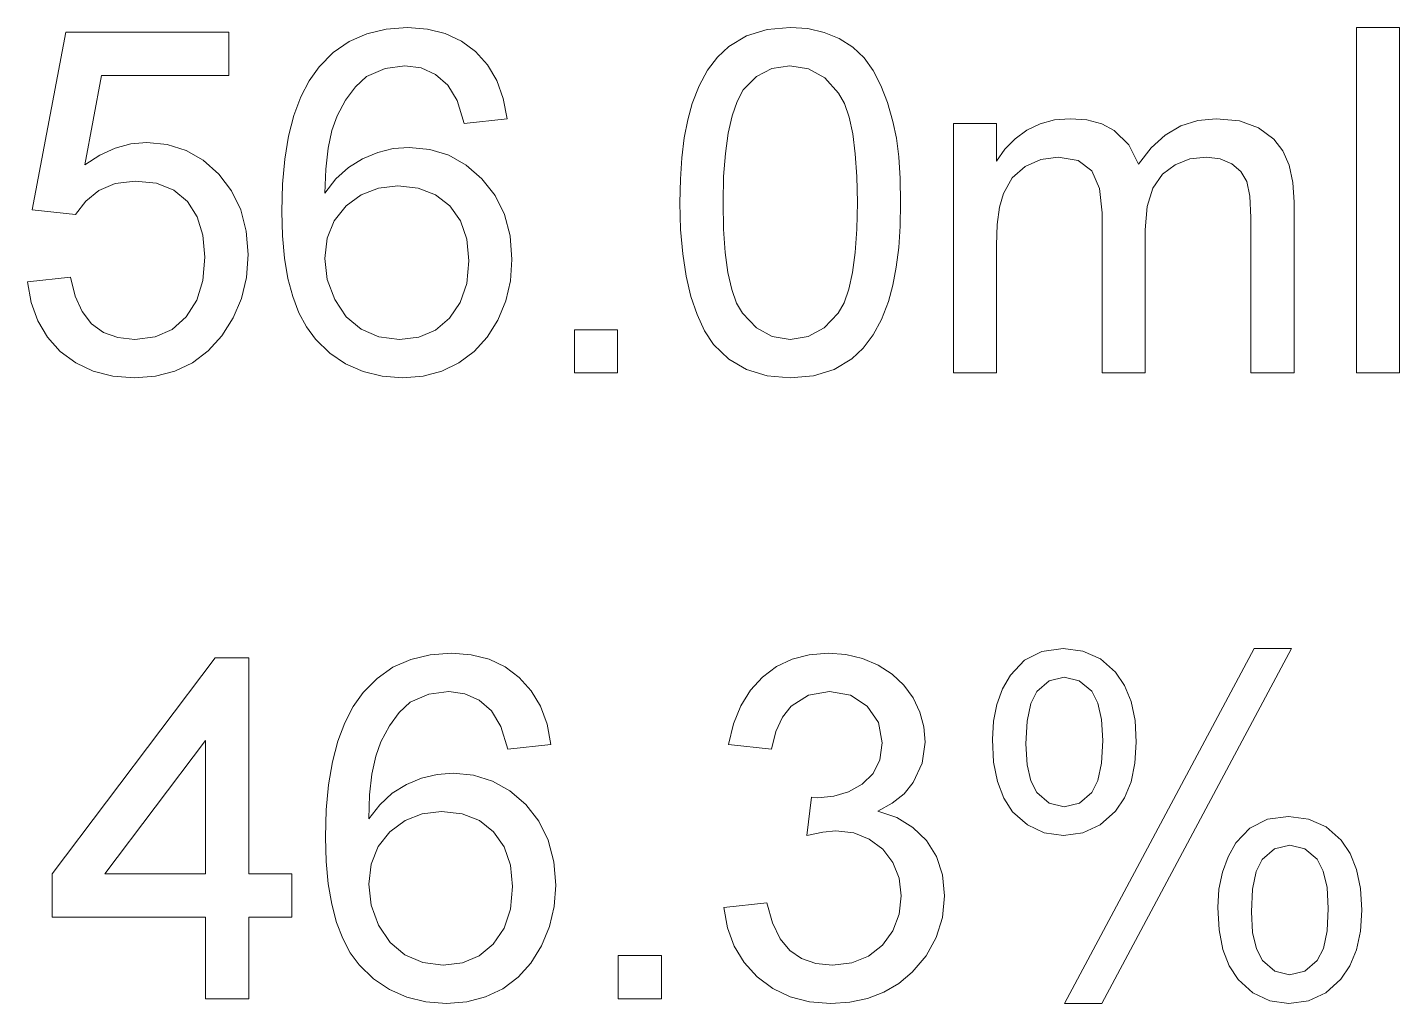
# Model space of a CAD drawing. Extents: x 0 to 297, y 0 to 420.
# Drawn here: x 235.97 to 251.86, y 56.13 to 67.43 of the extents above; entities that cross this region are included whole.
import ezdxf

# ---------------------------------------------------------------- set-up
doc = ezdxf.new("R2010")
doc.units = 0

msp = doc.modelspace()

# ---------------------------------------------------------------- linework, layer by layer
at = {"color": 7, "lineweight": 13}
for points in [[(235.967, 64.487), (236.467, 64.542), (236.519, 64.322), (236.6, 64.142), (236.71, 64.001), (236.848, 63.901), (237.015, 63.84), (237.209, 63.82), (237.445, 63.849), (237.645, 63.936), (237.807, 64.08), (237.927, 64.273), (237.999, 64.503), (238.023, 64.771), (238, 65.025), (237.933, 65.24), (237.82, 65.417), (237.663, 65.548), (237.46, 65.627), (237.213, 65.653), (236.982, 65.626), (236.793, 65.545), (236.642, 65.421), (236.523, 65.264), (236.023, 65.32), (236.412, 67.375), (238.301, 67.375), (238.301, 66.875), (236.824, 66.875), (236.633, 65.841), (236.805, 65.953), (236.982, 66.033), (237.163, 66.082), (237.348, 66.098), (237.585, 66.075), (237.804, 66.007), (238.003, 65.893), (238.183, 65.734), (238.331, 65.54), (238.438, 65.319), (238.502, 65.073), (238.523, 64.801), (238.504, 64.538), (238.447, 64.294), (238.351, 64.069), (238.218, 63.862), (238.059, 63.687), (237.878, 63.55), (237.676, 63.453), (237.452, 63.395), (237.206, 63.375), (236.955, 63.394), (236.728, 63.451), (236.526, 63.547), (236.348, 63.68), (236.199, 63.844), (236.086, 64.034), (236.009, 64.248)], [(241.523, 66.375), (241.023, 66.32), (240.943, 66.584), (240.835, 66.764), (240.691, 66.888), (240.525, 66.962), (240.339, 66.987), (240.109, 66.956), (239.894, 66.865), (239.765, 66.744), (239.651, 66.591), (239.552, 66.407), (239.493, 66.238), (239.45, 66.033), (239.422, 65.791), (239.412, 65.513), (239.54, 65.677), (239.685, 65.81), (239.848, 65.912), (240.023, 65.984), (240.203, 66.028), (240.389, 66.042), (240.627, 66.019), (240.847, 65.952), (241.048, 65.838), (241.231, 65.68), (241.383, 65.486), (241.492, 65.265), (241.557, 65.018), (241.578, 64.744), (241.56, 64.499), (241.506, 64.266), (241.414, 64.044), (241.291, 63.845), (241.141, 63.679), (240.964, 63.548), (240.764, 63.452), (240.548, 63.395), (240.314, 63.375), (240.075, 63.393), (239.854, 63.447), (239.652, 63.537), (239.468, 63.662), (239.303, 63.824), (239.199, 63.964), (239.111, 64.127), (239.039, 64.315), (238.984, 64.526), (238.944, 64.761), (238.92, 65.019), (238.912, 65.302), (238.921, 65.618), (238.947, 65.908), (238.992, 66.173), (239.054, 66.412), (239.134, 66.626), (239.231, 66.814), (239.347, 66.976), (239.509, 67.14), (239.693, 67.267), (239.898, 67.358), (240.123, 67.413), (240.37, 67.431), (240.599, 67.413), (240.806, 67.361), (240.992, 67.273), (241.156, 67.151), (241.294, 66.997), (241.401, 66.817), (241.477, 66.609)], [(243.523, 65.401), (243.529, 65.673), (243.546, 65.923), (243.574, 66.153), (243.615, 66.362), (243.666, 66.549), (243.746, 66.757), (243.844, 66.937), (243.959, 67.088), (244.091, 67.212), (244.295, 67.334), (244.532, 67.407), (244.801, 67.431), (245.004, 67.417), (245.193, 67.374), (245.368, 67.303), (245.524, 67.204), (245.655, 67.08), (245.761, 66.931), (245.849, 66.758), (245.926, 66.561), (245.99, 66.341), (246.029, 66.151), (246.056, 65.932), (246.073, 65.682), (246.078, 65.401), (246.073, 65.132), (246.056, 64.883), (246.027, 64.655), (245.988, 64.447), (245.937, 64.26), (245.857, 64.052), (245.76, 63.872), (245.646, 63.72), (245.513, 63.596), (245.309, 63.473), (245.071, 63.4), (244.801, 63.375), (244.532, 63.399), (244.295, 63.471), (244.088, 63.591), (243.911, 63.759), (243.808, 63.921), (243.721, 64.107), (243.65, 64.318), (243.594, 64.552), (243.555, 64.811), (243.531, 65.094)], [(251.356, 63.431), (251.356, 67.431), (251.856, 67.431), (251.856, 63.431)], [(244.023, 65.403), (244.029, 65.095), (244.048, 64.825), (244.079, 64.593), (244.123, 64.398), (244.179, 64.241), (244.247, 64.122), (244.408, 63.954), (244.593, 63.853), (244.801, 63.82), (245.008, 63.854), (245.193, 63.955), (245.354, 64.123), (245.423, 64.243), (245.479, 64.4), (245.522, 64.594), (245.553, 64.827), (245.572, 65.096), (245.578, 65.403), (245.572, 65.704), (245.554, 65.969), (245.524, 66.198), (245.482, 66.392), (245.427, 66.55), (245.361, 66.672), (245.201, 66.847), (245.013, 66.952), (244.795, 66.987), (244.589, 66.956), (244.409, 66.863), (244.255, 66.71), (244.184, 66.575), (244.126, 66.407), (244.081, 66.206), (244.049, 65.972), (244.029, 65.704)], [(246.69, 63.431), (246.69, 66.32), (247.19, 66.32), (247.19, 65.885), (247.287, 66.023), (247.404, 66.142), (247.541, 66.241), (247.694, 66.316), (247.861, 66.36), (248.04, 66.375), (248.236, 66.36), (248.407, 66.314), (248.552, 66.237), (248.723, 66.071), (248.834, 65.85), (248.98, 66.039), (249.143, 66.186), (249.324, 66.291), (249.52, 66.354), (249.734, 66.375), (250.001, 66.349), (250.223, 66.27), (250.401, 66.138), (250.503, 66.003), (250.576, 65.837), (250.619, 65.638), (250.634, 65.408), (250.634, 63.431), (250.134, 63.431), (250.134, 65.23), (250.122, 65.479), (250.086, 65.647), (250.019, 65.762), (249.913, 65.853), (249.777, 65.911), (249.619, 65.931), (249.428, 65.909), (249.259, 65.842), (249.113, 65.731), (249.001, 65.571), (248.934, 65.357), (248.912, 65.09), (248.912, 63.431), (248.412, 63.431), (248.412, 65.286), (248.382, 65.568), (248.292, 65.77), (248.135, 65.891), (247.902, 65.931), (247.704, 65.904), (247.522, 65.823), (247.371, 65.691), (247.268, 65.509), (247.224, 65.35), (247.198, 65.151), (247.19, 64.912), (247.19, 63.431)], [(239.412, 64.756), (239.44, 64.514), (239.526, 64.282), (239.659, 64.083), (239.831, 63.938), (240.038, 63.849), (240.275, 63.82), (240.498, 63.847), (240.692, 63.928), (240.855, 64.064), (240.979, 64.247), (241.054, 64.468), (241.078, 64.729), (241.054, 64.979), (240.981, 65.191), (240.858, 65.365), (240.694, 65.494), (240.493, 65.572), (240.255, 65.598), (240.032, 65.572), (239.833, 65.494), (239.657, 65.365), (239.521, 65.194), (239.439, 64.991)], [(242.301, 63.431), (242.301, 63.931), (242.801, 63.931), (242.801, 63.431)], [(247.141, 59.189), (247.154, 59.4), (247.193, 59.595), (247.259, 59.773), (247.351, 59.935), (247.512, 60.106), (247.715, 60.209), (247.96, 60.243), (248.19, 60.212), (248.393, 60.121), (248.567, 59.968), (248.672, 59.814), (248.747, 59.628), (248.793, 59.409), (248.808, 59.158), (248.792, 58.913), (248.747, 58.698), (248.671, 58.512), (248.565, 58.357), (248.39, 58.201), (248.19, 58.107), (247.965, 58.076), (247.742, 58.107), (247.546, 58.199), (247.376, 58.353), (247.273, 58.509), (247.2, 58.701), (247.156, 58.927)], [(247.976, 56.132), (250.172, 60.243), (250.605, 60.243), (248.408, 56.132)], [(238.03, 56.187), (238.03, 57.132), (236.252, 57.132), (236.252, 57.632), (238.141, 60.132), (238.53, 60.132), (238.53, 57.632), (239.03, 57.632), (239.03, 57.132), (238.53, 57.132), (238.53, 56.187)], [(242.03, 59.132), (241.53, 59.076), (241.45, 59.34), (241.342, 59.521), (241.198, 59.644), (241.032, 59.718), (240.846, 59.743), (240.616, 59.713), (240.401, 59.621), (240.272, 59.501), (240.158, 59.348), (240.059, 59.163), (240, 58.994), (239.956, 58.789), (239.929, 58.548), (239.919, 58.27), (240.047, 58.433), (240.192, 58.566), (240.355, 58.668), (240.53, 58.741), (240.71, 58.784), (240.896, 58.799), (241.134, 58.776), (241.354, 58.708), (241.555, 58.595), (241.738, 58.437), (241.89, 58.242), (241.999, 58.022), (242.064, 57.774), (242.085, 57.501), (242.067, 57.255), (242.012, 57.022), (241.921, 56.8), (241.798, 56.601), (241.648, 56.436), (241.471, 56.304), (241.271, 56.208), (241.055, 56.151), (240.821, 56.132), (240.582, 56.15), (240.361, 56.204), (240.159, 56.293), (239.975, 56.419), (239.81, 56.58), (239.706, 56.72), (239.618, 56.884), (239.546, 57.071), (239.491, 57.282), (239.451, 57.517), (239.427, 57.776), (239.419, 58.058), (239.428, 58.374), (239.454, 58.665), (239.499, 58.929), (239.561, 59.169), (239.641, 59.382), (239.738, 59.57), (239.854, 59.733), (240.016, 59.896), (240.2, 60.024), (240.405, 60.115), (240.63, 60.169), (240.877, 60.187), (241.106, 60.17), (241.313, 60.117), (241.499, 60.03), (241.663, 59.907), (241.8, 59.753), (241.908, 59.573), (241.984, 59.366)], [(244.03, 57.243), (244.53, 57.299), (244.595, 57.067), (244.684, 56.882), (244.795, 56.746), (244.931, 56.652), (245.095, 56.595), (245.288, 56.576), (245.514, 56.602), (245.707, 56.679), (245.868, 56.808), (245.989, 56.974), (246.061, 57.165), (246.085, 57.38), (246.062, 57.585), (245.99, 57.764), (245.871, 57.918), (245.716, 58.036), (245.535, 58.107), (245.328, 58.13), (245.176, 58.117), (244.992, 58.076), (245.045, 58.521), (245.12, 58.515), (245.304, 58.532), (245.476, 58.584), (245.634, 58.67), (245.761, 58.793), (245.838, 58.953), (245.863, 59.15), (245.821, 59.384), (245.693, 59.575), (245.499, 59.701), (245.256, 59.743), (245.012, 59.701), (244.813, 59.576), (244.709, 59.447), (244.633, 59.28), (244.585, 59.076), (244.085, 59.132), (244.142, 59.369), (244.227, 59.578), (244.339, 59.759), (244.478, 59.911), (244.641, 60.032), (244.822, 60.118), (245.021, 60.17), (245.24, 60.187), (245.444, 60.172), (245.637, 60.126), (245.818, 60.049), (245.981, 59.945), (246.116, 59.818), (246.223, 59.669), (246.301, 59.506), (246.348, 59.335), (246.363, 59.159), (246.329, 58.914), (246.225, 58.692), (246.118, 58.561), (245.981, 58.45), (245.815, 58.358), (246.034, 58.284), (246.221, 58.171), (246.377, 58.019), (246.493, 57.834), (246.562, 57.62), (246.585, 57.377), (246.562, 57.127), (246.492, 56.896), (246.376, 56.685), (246.213, 56.494), (246.056, 56.364), (245.883, 56.262), (245.694, 56.19), (245.49, 56.146), (245.27, 56.132), (245.024, 56.151), (244.8, 56.209), (244.598, 56.306), (244.417, 56.441), (244.266, 56.607), (244.15, 56.796), (244.072, 57.008)], [(247.973, 59.91), (247.798, 59.868), (247.656, 59.745), (247.586, 59.604), (247.544, 59.402), (247.53, 59.138), (247.544, 58.897), (247.587, 58.709), (247.657, 58.573), (247.8, 58.451), (247.973, 58.41), (248.149, 58.451), (248.292, 58.575), (248.363, 58.715), (248.405, 58.916), (248.419, 59.178), (248.405, 59.421), (248.362, 59.61), (248.291, 59.746), (248.148, 59.869)], [(238.03, 57.632), (238.03, 59.175), (236.864, 57.632)], [(239.919, 57.512), (239.947, 57.27), (240.033, 57.039), (240.166, 56.839), (240.338, 56.694), (240.545, 56.606), (240.782, 56.576), (241.005, 56.603), (241.199, 56.685), (241.362, 56.821), (241.486, 57.003), (241.561, 57.225), (241.585, 57.485), (241.561, 57.735), (241.488, 57.947), (241.365, 58.121), (241.201, 58.251), (241, 58.328), (240.762, 58.354), (240.539, 58.328), (240.34, 58.251), (240.164, 58.121), (240.028, 57.95), (239.946, 57.747)], [(249.752, 57.245), (249.765, 57.457), (249.804, 57.653), (249.87, 57.831), (249.962, 57.993), (250.123, 58.163), (250.326, 58.265), (250.572, 58.299), (250.803, 58.268), (251.005, 58.176), (251.179, 58.023), (251.284, 57.87), (251.359, 57.683), (251.404, 57.465), (251.419, 57.213), (251.404, 56.968), (251.358, 56.753), (251.282, 56.568), (251.176, 56.413), (251.001, 56.257), (250.801, 56.163), (250.575, 56.132), (250.353, 56.163), (250.157, 56.255), (249.987, 56.41), (249.884, 56.567), (249.811, 56.758), (249.767, 56.984)], [(250.585, 57.965), (250.409, 57.924), (250.267, 57.8), (250.197, 57.66), (250.155, 57.457), (250.141, 57.193), (250.155, 56.954), (250.198, 56.766), (250.269, 56.63), (250.411, 56.506), (250.583, 56.465), (250.761, 56.506), (250.904, 56.63), (250.974, 56.77), (251.016, 56.972), (251.03, 57.233), (251.016, 57.476), (250.973, 57.666), (250.902, 57.802), (250.759, 57.924)], [(242.808, 56.187), (242.808, 56.687), (243.308, 56.687), (243.308, 56.187)]]:
    msp.add_lwpolyline(points, close=True, dxfattribs=at)

doc.saveas('drawing.dxf')
